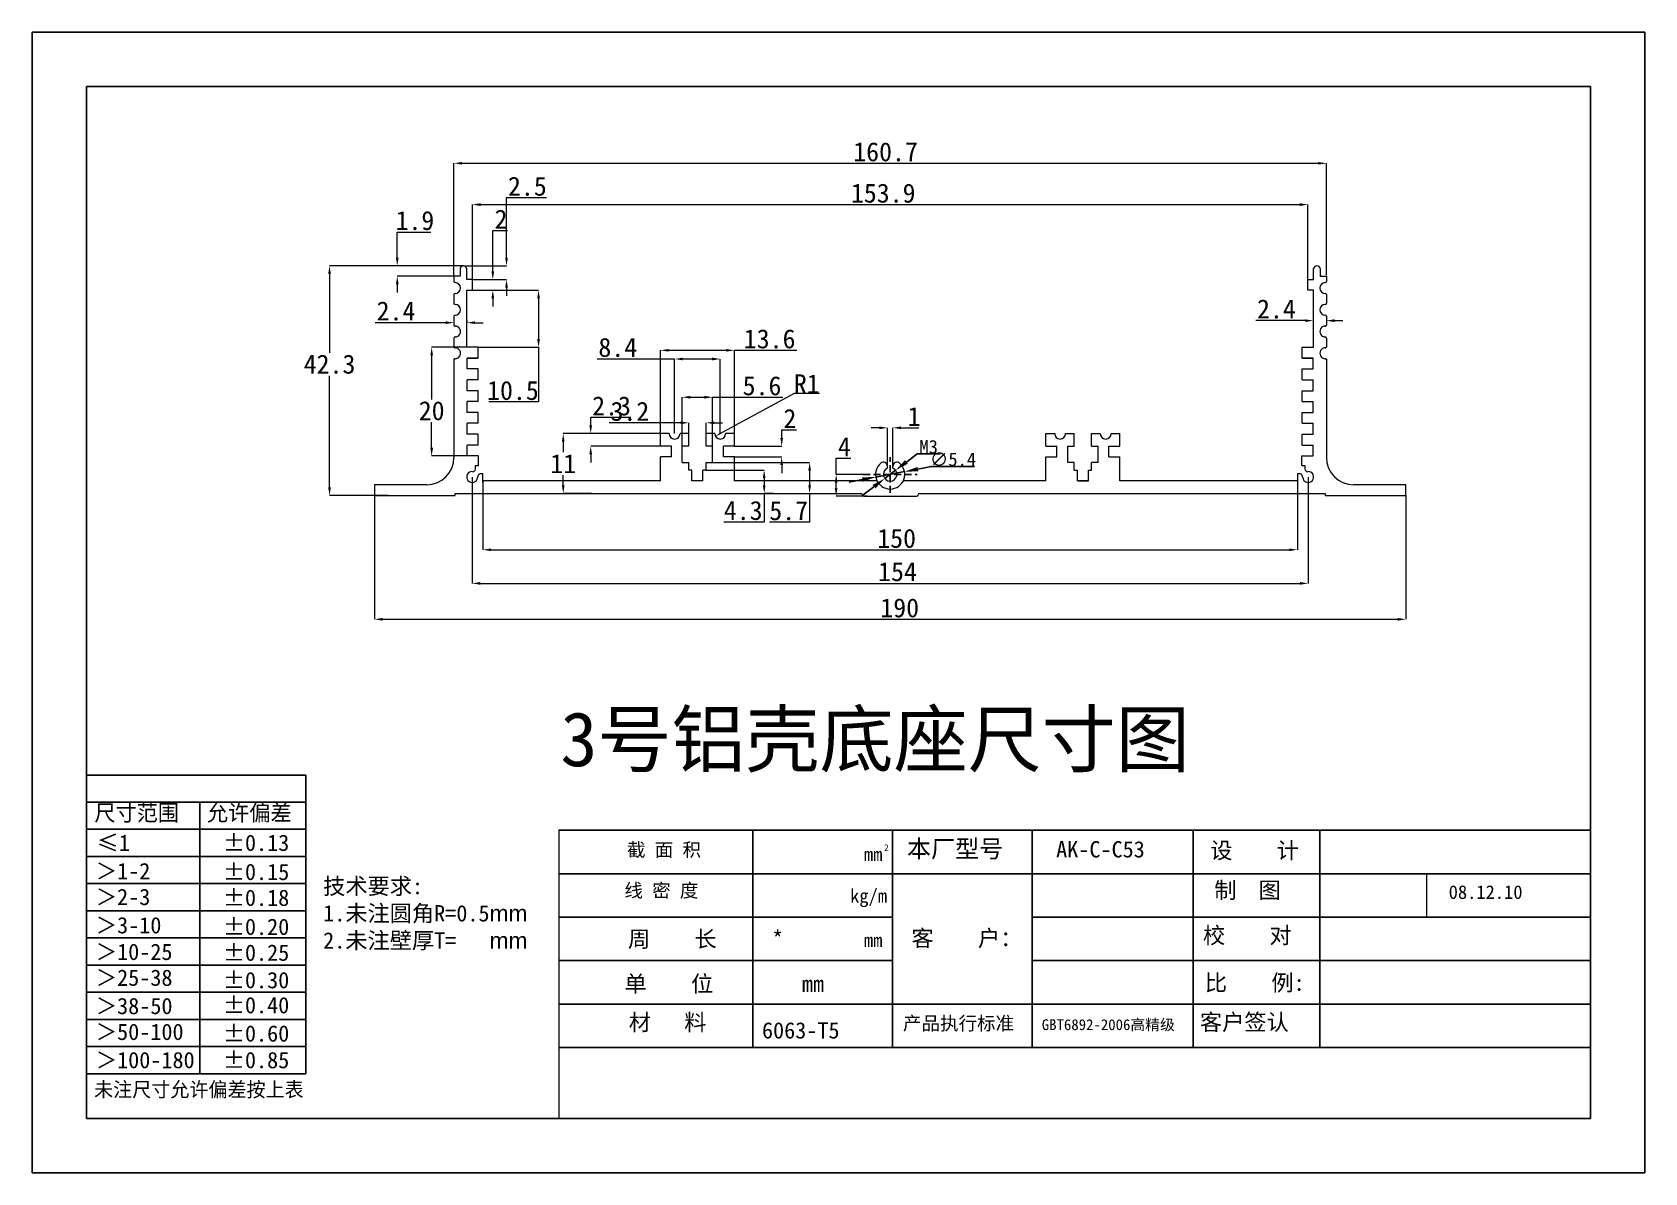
# Model space of a CAD drawing. Header units: millimetres. Extents: x 0 to 6709, y 0 to 2428.
# Drawn here: x 2611.6 to 2908.6, y 180.9 to 390.9 of the extents above; entities that cross this region are included whole.
import ezdxf

# ---------------------------------------------------------------- set-up
doc = ezdxf.new("R2010")
doc.units = ezdxf.units.MM
doc.header["$PDMODE"] = 2
doc.header["$PDSIZE"] = 3
doc.linetypes.add('HIDDEN', pattern=[1.905, 1.27, -0.635])
doc.layers.add('PROPRO', color=1, linetype='Continuous')
doc.dimstyles.new('ISO-25', dxfattribs={"dimtxt": 2.5, "dimasz": 2.5, "dimexe": 0, "dimexo": 0, "dimgap": 0, "dimtad": 1, "dimtih": 1, "dimtoh": 1, "dimdec": 1, "dimdsep": 46, "dimtxsty": 'Standard', "dimcen": 2.5, "dimadec": 0, "dimazin": 0, "dimtfac": 1, "dimtdec": 1, "dimtmove": 0, "dimatfit": 3, "dimfxl": 1, "dimarcsym": 0})
doc.dimstyles.new('ISO-25$0', dxfattribs={"dimtxt": 3.5, "dimasz": 1.5, "dimexe": 0, "dimexo": 0, "dimgap": 0.3, "dimtad": 1, "dimtih": 1, "dimtoh": 1, "dimdec": 1, "dimdsep": 46, "dimtxsty": 'Standard', "dimcen": 0, "dimaunit": 1, "dimadec": 0, "dimazin": 3, "dimtfac": 1, "dimtdec": 1, "dimtofl": 0, "dimtmove": 0, "dimatfit": 3, "dimfxl": 1, "dimlwd": 9, "dimlwe": 9, "dimarcsym": 0})
doc.dimstyles.new('ISO-25$4', dxfattribs={"dimtxt": 3.5, "dimasz": 0.8, "dimexe": 1, "dimexo": 1, "dimgap": 0, "dimtad": 1, "dimtih": 1, "dimtoh": 1, "dimdec": 1, "dimdsep": 46, "dimtxsty": 'Standard', "dimcen": 0, "dimaunit": 1, "dimadec": 0, "dimazin": 3, "dimtfac": 1, "dimtdec": 1, "dimtofl": 0, "dimtmove": 0, "dimatfit": 3, "dimfxl": 1, "dimlwd": 9, "dimlwe": 9, "dimarcsym": 0})

# ---------------------------------------------------------------- blocks, each defined once
blk = doc.blocks.new('*D13')
at = {"color": 0, "lineweight": 9, "transparency": 16777216}
for p, q in [((2674.61, 306.58), (2674.61, 282.79)), ((2864.61, 305.58), (2864.61, 282.79)), ((2676.11, 282.79), (2863.11, 282.79))]:
    blk.add_line(p, q, dxfattribs=at)
at = {"color": 0, "transparency": 16777216}
for points in [[(2676.11, 283.04), (2676.11, 282.54), (2674.61, 282.79)], [(2863.11, 283.04), (2863.11, 282.54), (2864.61, 282.79)]]:
    blk.add_solid(points, dxfattribs=at)
at = {"layer": 'Defpoints', "color": 0, "transparency": 16777216}
for p in [(2674.61, 306.58), (2864.61, 305.58), (2864.61, 282.79)]:
    blk.add_point(p, dxfattribs=at)
at = {"color": 0, "transparency": 16777216, "insert": (2771.37, 284.88), "char_height": 3.5, "attachment_point": 5}
blk.add_mtext('190', dxfattribs=at)
blk = doc.blocks.new('*D14')
at = {"color": 0, "lineweight": 9, "transparency": 16777216}
for p, q in [((2692.61, 308.98), (2692.61, 289.41)), ((2846.61, 308.98), (2846.61, 289.41)), ((2694.11, 289.41), (2845.11, 289.41))]:
    blk.add_line(p, q, dxfattribs=at)
at = {"color": 0, "transparency": 16777216}
for points in [[(2694.11, 289.66), (2694.11, 289.16), (2692.61, 289.41)], [(2845.11, 289.66), (2845.11, 289.16), (2846.61, 289.41)]]:
    blk.add_solid(points, dxfattribs=at)
at = {"layer": 'Defpoints', "color": 0, "transparency": 16777216}
for p in [(2692.61, 308.98), (2846.61, 308.98), (2846.61, 289.41)]:
    blk.add_point(p, dxfattribs=at)
at = {"color": 0, "transparency": 16777216, "insert": (2770.96, 291.54), "char_height": 3.5, "attachment_point": 5}
blk.add_mtext('154', dxfattribs=at)
blk = doc.blocks.new('*D15')
at = {"color": 0, "lineweight": 9, "transparency": 16777216}
for p, q in [((2694.61, 308.28), (2694.61, 295.59)), ((2844.61, 308.28), (2844.61, 295.59)), ((2696.11, 295.59), (2843.11, 295.59))]:
    blk.add_line(p, q, dxfattribs=at)
at = {"color": 0, "transparency": 16777216}
for points in [[(2696.11, 295.84), (2696.11, 295.34), (2694.61, 295.59)], [(2843.11, 295.84), (2843.11, 295.34), (2844.61, 295.59)]]:
    blk.add_solid(points, dxfattribs=at)
at = {"layer": 'Defpoints', "color": 0, "transparency": 16777216}
for p in [(2694.61, 308.28), (2844.61, 308.28), (2844.61, 295.59)]:
    blk.add_point(p, dxfattribs=at)
at = {"color": 0, "transparency": 16777216, "insert": (2770.8, 297.67), "char_height": 3.5, "attachment_point": 5}
blk.add_mtext('150', dxfattribs=at)
blk = doc.blocks.new('*D16')
at = {"color": 0, "lineweight": 9, "transparency": 16777216}
for p, q in [((2691.01, 347.88), (2666.35, 347.88)), ((2666.35, 346.38), (2666.35, 331.87)), ((2666.35, 307.08), (2666.35, 327.62)), ((2677.22, 305.58), (2666.35, 305.58))]:
    blk.add_line(p, q, dxfattribs=at)
at = {"color": 0, "transparency": 16777216}
for points in [[(2666.1, 346.38), (2666.6, 346.38), (2666.35, 347.88)], [(2666.1, 307.08), (2666.6, 307.08), (2666.35, 305.58)]]:
    blk.add_solid(points, dxfattribs=at)
at = {"layer": 'Defpoints', "color": 0, "transparency": 16777216}
for p in [(2666.35, 347.88), (2691.01, 347.88), (2677.22, 305.58)]:
    blk.add_point(p, dxfattribs=at)
at = {"color": 0, "transparency": 16777216, "insert": (2666.35, 329.75), "char_height": 3.5, "attachment_point": 5}
blk.add_mtext('42.3', dxfattribs=at)
blk = doc.blocks.new('*D10')
at = {"color": 0, "lineweight": 9, "transparency": 16777216}
for p, q in [((2692.66, 344.38), (2692.66, 359.15)), ((2694.16, 359.15), (2845.06, 359.15)), ((2846.56, 345.23), (2846.56, 359.15))]:
    blk.add_line(p, q, dxfattribs=at)
at = {"color": 0, "transparency": 16777216}
for points in [[(2694.16, 359.4), (2694.16, 358.9), (2692.66, 359.15)], [(2845.06, 359.4), (2845.06, 358.9), (2846.56, 359.15)]]:
    blk.add_solid(points, dxfattribs=at)
at = {"layer": 'Defpoints', "color": 0, "transparency": 16777216}
for p in [(2846.56, 359.15), (2846.56, 345.23), (2692.66, 344.38)]:
    blk.add_point(p, dxfattribs=at)
at = {"color": 0, "transparency": 16777216, "insert": (2768.33, 361.24), "char_height": 3.5, "attachment_point": 5}
blk.add_mtext('153.9', dxfattribs=at)
blk = doc.blocks.new('*D17')
at = {"color": 0, "lineweight": 9, "transparency": 16777216}
for p, q in [((2689.26, 345.98), (2689.26, 366.76)), ((2690.76, 366.76), (2848.46, 366.76)), ((2849.96, 346.18), (2849.96, 366.76))]:
    blk.add_line(p, q, dxfattribs=at)
at = {"color": 0, "transparency": 16777216}
for points in [[(2690.76, 367.01), (2690.76, 366.51), (2689.26, 366.76)], [(2848.46, 367.01), (2848.46, 366.51), (2849.96, 366.76)]]:
    blk.add_solid(points, dxfattribs=at)
at = {"layer": 'Defpoints', "color": 0, "transparency": 16777216}
for p in [(2849.96, 366.76), (2689.26, 345.98), (2849.96, 346.18)]:
    blk.add_point(p, dxfattribs=at)
at = {"color": 0, "transparency": 16777216, "insert": (2768.76, 368.85), "char_height": 3.5, "attachment_point": 5}
blk.add_mtext('160.7', dxfattribs=at)
blk = doc.blocks.new('*D18')
at = {"color": 0, "lineweight": 9, "transparency": 16777216}
for p, q in [((2678.82, 349.38), (2678.82, 354.1)), ((2678.82, 354.1), (2685.03, 354.1)), ((2690.25, 347.88), (2678.82, 347.88)), ((2689.61, 345.98), (2678.82, 345.98)), ((2678.82, 344.48), (2678.82, 342.98))]:
    blk.add_line(p, q, dxfattribs=at)
at = {"color": 0, "transparency": 16777216}
for points in [[(2678.57, 349.38), (2679.07, 349.38), (2678.82, 347.88)], [(2678.57, 344.48), (2679.07, 344.48), (2678.82, 345.98)]]:
    blk.add_solid(points, dxfattribs=at)
at = {"layer": 'Defpoints', "color": 0, "transparency": 16777216}
for p in [(2690.25, 347.88), (2678.82, 345.98), (2689.61, 345.98)]:
    blk.add_point(p, dxfattribs=at)
at = {"color": 0, "transparency": 16777216, "insert": (2682.07, 356.19), "char_height": 3.5, "attachment_point": 5}
blk.add_mtext('1.9', dxfattribs=at)
blk = doc.blocks.new('*D19')
at = {"color": 0, "lineweight": 9, "transparency": 16777216}
for p, q in [((2698.95, 349.38), (2698.95, 360.43)), ((2698.95, 360.43), (2706.33, 360.43)), ((2691.01, 347.88), (2698.95, 347.88)), ((2692.66, 345.38), (2698.95, 345.38)), ((2698.95, 343.88), (2698.95, 342.38))]:
    blk.add_line(p, q, dxfattribs=at)
at = {"color": 0, "transparency": 16777216}
for points in [[(2698.7, 349.38), (2699.2, 349.38), (2698.95, 347.88)], [(2698.7, 343.88), (2699.2, 343.88), (2698.95, 345.38)]]:
    blk.add_solid(points, dxfattribs=at)
at = {"layer": 'Defpoints', "color": 0, "transparency": 16777216}
for p in [(2691.01, 347.88), (2698.95, 347.88), (2692.66, 345.38)]:
    blk.add_point(p, dxfattribs=at)
at = {"color": 0, "transparency": 16777216, "insert": (2702.79, 362.51), "char_height": 3.5, "attachment_point": 5}
blk.add_mtext('2.5', dxfattribs=at)
blk = doc.blocks.new('*D20')
at = {"color": 0, "lineweight": 9, "transparency": 16777216}
for p, q in [((2692.66, 343.38), (2704.85, 343.38)), ((2704.85, 341.88), (2704.85, 334.38)), ((2693.72, 332.88), (2704.85, 332.88)), ((2704.85, 332.88), (2704.85, 322.81)), ((2704.85, 322.81), (2695.72, 322.81))]:
    blk.add_line(p, q, dxfattribs=at)
at = {"color": 0, "transparency": 16777216}
for points in [[(2704.6, 341.88), (2705.1, 341.88), (2704.85, 343.38)], [(2704.6, 334.38), (2705.1, 334.38), (2704.85, 332.88)]]:
    blk.add_solid(points, dxfattribs=at)
at = {"layer": 'Defpoints', "color": 0, "transparency": 16777216}
for p in [(2692.66, 343.38), (2693.72, 332.88), (2704.85, 332.88)]:
    blk.add_point(p, dxfattribs=at)
at = {"color": 0, "transparency": 16777216, "insert": (2700.13, 324.9), "char_height": 3.5, "attachment_point": 5}
blk.add_mtext('10.5', dxfattribs=at)
blk = doc.blocks.new('*D21')
at = {"color": 0, "lineweight": 9, "transparency": 16777216}
for p, q in [((2687.76, 337.41), (2674.77, 337.41)), ((2689.26, 337.78), (2689.26, 337.41)), ((2691.66, 337.78), (2691.66, 337.41)), ((2693.16, 337.41), (2694.66, 337.41))]:
    blk.add_line(p, q, dxfattribs=at)
at = {"color": 0, "transparency": 16777216}
for points in [[(2687.76, 337.66), (2687.76, 337.16), (2689.26, 337.41)], [(2693.16, 337.66), (2693.16, 337.16), (2691.66, 337.41)]]:
    blk.add_solid(points, dxfattribs=at)
at = {"layer": 'Defpoints', "color": 0, "transparency": 16777216}
for p in [(2689.26, 337.78), (2691.66, 337.78), (2691.66, 337.41)]:
    blk.add_point(p, dxfattribs=at)
at = {"color": 0, "transparency": 16777216, "insert": (2678.59, 339.54), "char_height": 3.5, "attachment_point": 5}
blk.add_mtext('2.4', dxfattribs=at)
blk = doc.blocks.new('*D11')
at = {"color": 0, "lineweight": 9, "transparency": 16777216}
for p, q in [((2693.72, 332.88), (2685.16, 332.88)), ((2685.16, 331.38), (2685.16, 323.26)), ((2685.16, 314.38), (2685.16, 319.09)), ((2693.79, 312.88), (2685.16, 312.88))]:
    blk.add_line(p, q, dxfattribs=at)
at = {"color": 0, "transparency": 16777216}
for points in [[(2684.91, 331.38), (2685.41, 331.38), (2685.16, 332.88)], [(2684.91, 314.38), (2685.41, 314.38), (2685.16, 312.88)]]:
    blk.add_solid(points, dxfattribs=at)
at = {"layer": 'Defpoints', "color": 0, "transparency": 16777216}
for p in [(2693.72, 332.88), (2685.16, 312.88), (2693.79, 312.88)]:
    blk.add_point(p, dxfattribs=at)
at = {"color": 0, "transparency": 16777216, "insert": (2685.16, 321.17), "char_height": 3.5, "attachment_point": 5}
blk.add_mtext('20', dxfattribs=at)
blk = doc.blocks.new('*D22')
at = {"color": 0, "lineweight": 9, "transparency": 16777216}
for p, q in [((2696.42, 346.88), (2696.42, 354.4)), ((2696.42, 354.4), (2699.13, 354.4)), ((2692.66, 345.38), (2696.42, 345.38)), ((2692.66, 343.38), (2696.42, 343.38)), ((2696.42, 341.88), (2696.42, 340.38))]:
    blk.add_line(p, q, dxfattribs=at)
at = {"color": 0, "transparency": 16777216}
for points in [[(2696.17, 346.88), (2696.67, 346.88), (2696.42, 345.38)], [(2696.17, 341.88), (2696.67, 341.88), (2696.42, 343.38)]]:
    blk.add_solid(points, dxfattribs=at)
at = {"layer": 'Defpoints', "color": 0, "transparency": 16777216}
for p in [(2692.66, 345.38), (2696.42, 345.38), (2692.66, 343.38)]:
    blk.add_point(p, dxfattribs=at)
at = {"color": 0, "transparency": 16777216, "insert": (2697.93, 356.48), "char_height": 3.5, "attachment_point": 5}
blk.add_mtext('2', dxfattribs=at)
blk = doc.blocks.new('*D23')
at = {"color": 0, "lineweight": 9, "transparency": 16777216}
for p, q in [((2846.06, 337.78), (2836.93, 337.78)), ((2851.46, 337.78), (2852.96, 337.78))]:
    blk.add_line(p, q, dxfattribs=at)
at = {"color": 0, "transparency": 16777216}
for points in [[(2846.06, 338.03), (2846.06, 337.53), (2847.56, 337.78)], [(2851.46, 338.03), (2851.46, 337.53), (2849.96, 337.78)]]:
    blk.add_solid(points, dxfattribs=at)
at = {"layer": 'Defpoints', "color": 0, "transparency": 16777216}
for p in [(2847.56, 337.78), (2847.56, 337.78), (2849.96, 337.78)]:
    blk.add_point(p, dxfattribs=at)
at = {"color": 0, "transparency": 16777216, "insert": (2840.75, 339.91), "char_height": 3.5, "attachment_point": 5}
blk.add_mtext('2.4', dxfattribs=at)
blk = doc.blocks.new('*D24')
at = {"color": 0, "lineweight": 9, "transparency": 16777216}
for p, q in [((2714.45, 318.48), (2714.45, 319.98)), ((2714.45, 319.98), (2721.83, 319.98)), ((2727.31, 316.98), (2714.45, 316.98)), ((2727.31, 314.68), (2714.45, 314.68)), ((2714.45, 313.18), (2714.45, 311.68))]:
    blk.add_line(p, q, dxfattribs=at)
at = {"color": 0, "transparency": 16777216}
for points in [[(2714.2, 318.48), (2714.7, 318.48), (2714.45, 316.98)], [(2714.2, 313.18), (2714.7, 313.18), (2714.45, 314.68)]]:
    blk.add_solid(points, dxfattribs=at)
at = {"layer": 'Defpoints', "color": 0, "transparency": 16777216}
for p in [(2714.45, 316.98), (2727.31, 316.98), (2727.31, 314.68)]:
    blk.add_point(p, dxfattribs=at)
at = {"color": 0, "transparency": 16777216, "insert": (2718.29, 322.06), "char_height": 3.5, "attachment_point": 5}
blk.add_mtext('2.3', dxfattribs=at)
blk = doc.blocks.new('*D25')
at = {"color": 0, "lineweight": 9, "transparency": 16777216}
for p, q in [((2749.63, 316.18), (2749.63, 317.68)), ((2749.63, 317.68), (2752.35, 317.68)), ((2740.91, 314.68), (2749.63, 314.68)), ((2740.91, 312.68), (2749.63, 312.68)), ((2749.63, 311.18), (2749.63, 309.68))]:
    blk.add_line(p, q, dxfattribs=at)
at = {"color": 0, "transparency": 16777216}
for points in [[(2749.38, 316.18), (2749.88, 316.18), (2749.63, 314.68)], [(2749.38, 311.18), (2749.88, 311.18), (2749.63, 312.68)]]:
    blk.add_solid(points, dxfattribs=at)
at = {"layer": 'Defpoints', "color": 0, "transparency": 16777216}
for p in [(2740.91, 314.68), (2740.91, 312.68), (2749.63, 314.68)]:
    blk.add_point(p, dxfattribs=at)
at = {"color": 0, "transparency": 16777216, "insert": (2751.14, 319.76), "char_height": 3.5, "attachment_point": 5}
blk.add_mtext('2', dxfattribs=at)
blk = doc.blocks.new('*D12')
at = {"color": 0, "lineweight": 9, "transparency": 16777216}
for p, q in [((2727.31, 316.98), (2709.39, 316.98)), ((2709.39, 315.48), (2709.39, 313.54)), ((2709.39, 307.48), (2709.39, 309.36)), ((2714.63, 305.98), (2709.39, 305.98))]:
    blk.add_line(p, q, dxfattribs=at)
at = {"color": 0, "transparency": 16777216}
for points in [[(2709.14, 315.48), (2709.64, 315.48), (2709.39, 316.98)], [(2709.14, 307.48), (2709.64, 307.48), (2709.39, 305.98)]]:
    blk.add_solid(points, dxfattribs=at)
at = {"layer": 'Defpoints', "color": 0, "transparency": 16777216}
for p in [(2727.31, 316.98), (2709.39, 305.98), (2714.63, 305.98)]:
    blk.add_point(p, dxfattribs=at)
at = {"color": 0, "transparency": 16777216, "insert": (2709.39, 311.45), "char_height": 3.5, "attachment_point": 5}
blk.add_mtext('11', dxfattribs=at)
blk = doc.blocks.new('*D26')
at = {"color": 0, "lineweight": 9, "transparency": 16777216}
for p, q in [((2731.01, 318.97), (2717.84, 318.97)), ((2732.51, 316.98), (2732.51, 318.97)), ((2735.71, 316.98), (2735.71, 318.97)), ((2737.21, 318.97), (2738.71, 318.97))]:
    blk.add_line(p, q, dxfattribs=at)
at = {"color": 0, "transparency": 16777216}
for points in [[(2731.01, 319.22), (2731.01, 318.72), (2732.51, 318.97)], [(2737.21, 319.22), (2737.21, 318.72), (2735.71, 318.97)]]:
    blk.add_solid(points, dxfattribs=at)
at = {"layer": 'Defpoints', "color": 0, "transparency": 16777216}
for p in [(2735.71, 318.97), (2732.51, 316.98), (2735.71, 316.98)]:
    blk.add_point(p, dxfattribs=at)
at = {"color": 0, "transparency": 16777216, "insert": (2721.67, 321.06), "char_height": 3.5, "attachment_point": 5}
blk.add_mtext('3.2', dxfattribs=at)
blk = doc.blocks.new('*D27')
at = {"color": 0, "lineweight": 9, "transparency": 16777216}
for p, q in [((2731.31, 314.68), (2731.31, 323.68)), ((2732.81, 323.68), (2735.41, 323.68)), ((2736.91, 314.68), (2736.91, 323.68)), ((2736.91, 323.68), (2749.85, 323.68))]:
    blk.add_line(p, q, dxfattribs=at)
at = {"color": 0, "transparency": 16777216}
for points in [[(2732.81, 323.93), (2732.81, 323.43), (2731.31, 323.68)], [(2735.41, 323.93), (2735.41, 323.43), (2736.91, 323.68)]]:
    blk.add_solid(points, dxfattribs=at)
at = {"layer": 'Defpoints', "color": 0, "transparency": 16777216}
for p in [(2736.91, 323.68), (2731.31, 314.68), (2736.91, 314.68)]:
    blk.add_point(p, dxfattribs=at)
at = {"color": 0, "transparency": 16777216, "insert": (2746.01, 325.77), "char_height": 3.5, "attachment_point": 5}
blk.add_mtext('5.6', dxfattribs=at)
blk = doc.blocks.new('*D28')
at = {"color": 0, "lineweight": 9, "transparency": 16777216}
for p, q in [((2727.31, 316.98), (2727.31, 332.32)), ((2728.81, 332.32), (2739.41, 332.32)), ((2740.91, 316.98), (2740.91, 332.32)), ((2740.91, 332.32), (2752.42, 332.32))]:
    blk.add_line(p, q, dxfattribs=at)
at = {"color": 0, "transparency": 16777216}
for points in [[(2728.81, 332.57), (2728.81, 332.07), (2727.31, 332.32)], [(2739.41, 332.57), (2739.41, 332.07), (2740.91, 332.32)]]:
    blk.add_solid(points, dxfattribs=at)
at = {"layer": 'Defpoints', "color": 0, "transparency": 16777216}
for p in [(2740.91, 332.32), (2727.31, 316.98), (2740.91, 316.98)]:
    blk.add_point(p, dxfattribs=at)
at = {"color": 0, "transparency": 16777216, "insert": (2747.41, 334.41), "char_height": 3.5, "attachment_point": 5}
blk.add_mtext('13.6', dxfattribs=at)
blk = doc.blocks.new('*D29')
at = {"color": 0, "lineweight": 9, "transparency": 16777216}
for p, q in [((2735.71, 310.28), (2746.4, 310.28)), ((2746.4, 308.78), (2746.4, 307.48)), ((2748.12, 305.98), (2746.4, 305.98)), ((2746.4, 305.98), (2746.4, 300.68)), ((2746.4, 300.68), (2738.98, 300.68))]:
    blk.add_line(p, q, dxfattribs=at)
at = {"color": 0, "transparency": 16777216}
for points in [[(2746.15, 308.78), (2746.65, 308.78), (2746.4, 310.28)], [(2746.15, 307.48), (2746.65, 307.48), (2746.4, 305.98)]]:
    blk.add_solid(points, dxfattribs=at)
at = {"layer": 'Defpoints', "color": 0, "transparency": 16777216}
for p in [(2735.71, 310.28), (2746.4, 305.98), (2748.12, 305.98)]:
    blk.add_point(p, dxfattribs=at)
at = {"color": 0, "transparency": 16777216, "insert": (2742.54, 302.81), "char_height": 3.5, "attachment_point": 5}
blk.add_mtext('4.3', dxfattribs=at)
blk = doc.blocks.new('*D30')
at = {"color": 0, "lineweight": 9, "transparency": 16777216}
for p, q in [((2736.91, 311.68), (2754.77, 311.68)), ((2754.77, 310.18), (2754.77, 307.48)), ((2753.35, 305.98), (2754.77, 305.98)), ((2754.77, 305.98), (2754.77, 300.68)), ((2754.77, 300.68), (2747.37, 300.68))]:
    blk.add_line(p, q, dxfattribs=at)
at = {"color": 0, "transparency": 16777216}
for points in [[(2754.52, 310.18), (2755.02, 310.18), (2754.77, 311.68)], [(2754.52, 307.48), (2755.02, 307.48), (2754.77, 305.98)]]:
    blk.add_solid(points, dxfattribs=at)
at = {"layer": 'Defpoints', "color": 0, "transparency": 16777216}
for p in [(2736.91, 311.68), (2753.35, 305.98), (2754.77, 305.98)]:
    blk.add_point(p, dxfattribs=at)
at = {"color": 0, "transparency": 16777216, "insert": (2750.92, 302.77), "char_height": 3.5, "attachment_point": 5}
blk.add_mtext('5.7', dxfattribs=at)
blk = doc.blocks.new('*D31')
at = {"color": 0, "lineweight": 9, "transparency": 16777216}
for p, q in [((2729.91, 330.72), (2715.62, 330.72)), ((2729.91, 316.98), (2729.91, 330.72)), ((2736.81, 330.72), (2731.41, 330.72)), ((2738.31, 316.98), (2738.31, 330.72))]:
    blk.add_line(p, q, dxfattribs=at)
at = {"color": 0, "transparency": 16777216}
for points in [[(2731.41, 330.97), (2731.41, 330.47), (2729.91, 330.72)], [(2736.81, 330.97), (2736.81, 330.47), (2738.31, 330.72)]]:
    blk.add_solid(points, dxfattribs=at)
at = {"layer": 'Defpoints', "color": 0, "transparency": 16777216}
for p in [(2738.31, 330.72), (2729.91, 316.98), (2738.31, 316.98)]:
    blk.add_point(p, dxfattribs=at)
at = {"color": 0, "transparency": 16777216, "insert": (2719.44, 332.84), "char_height": 3.5, "attachment_point": 5}
blk.add_mtext('8.4', dxfattribs=at)
blk = doc.blocks.new('*D32')
at = {"color": 0, "lineweight": 9, "transparency": 16777216}
for p, q in [((2751.9, 324.36), (2738.14, 316.88)), ((2756.6, 324.36), (2751.9, 324.36))]:
    blk.add_line(p, q, dxfattribs=at)
at = {"color": 0, "transparency": 16777216}
blk.add_solid([(2738.07, 317), (2738.2, 316.77), (2737.43, 316.5)], dxfattribs=at)
at = {"layer": 'Defpoints', "color": 0, "transparency": 16777216}
for p in [(2737.43, 316.5), (2738.31, 316.98)]:
    blk.add_point(p, dxfattribs=at)
at = {"color": 0, "transparency": 16777216, "insert": (2754.25, 326.15), "char_height": 3.5, "attachment_point": 5}
blk.add_mtext('R1', dxfattribs=at)
blk = doc.blocks.new('*D33')
at = {"color": 0, "lineweight": -2, "transparency": 16777216}
for p, q in [((2774.58, 313.27), (2772.6, 311.75)), ((2778.81, 313.27), (2774.58, 313.27)), ((2768.62, 308.73), (2770.61, 310.24)), ((2766.63, 307.21), (2764.64, 305.7))]:
    blk.add_line(p, q, dxfattribs=at)
at = {"color": 0, "transparency": 16777216}
for points in [[(2772.34, 312.08), (2772.85, 311.42), (2770.61, 310.24)], [(2766.37, 307.54), (2766.88, 306.88), (2768.62, 308.73)]]:
    blk.add_solid(points, dxfattribs=at)
at = {"layer": 'Defpoints', "color": 0, "transparency": 16777216}
for p in [(2770.61, 310.24), (2768.62, 308.73)]:
    blk.add_point(p, dxfattribs=at)
at = {"color": 0, "transparency": 16777216, "insert": (2776.7, 314.54), "char_height": 2.5, "attachment_point": 5}
blk.add_mtext('M3', dxfattribs=at)
blk = doc.blocks.new('*D34')
at = {"color": 0, "lineweight": -2, "transparency": 16777216}
for p, q in [((2766.96, 308.99), (2772.27, 309.98)), ((2777.18, 310.9), (2774.72, 310.44)), ((2785.17, 310.9), (2777.18, 310.9)), ((2764.5, 308.53), (2762.04, 308.07))]:
    blk.add_line(p, q, dxfattribs=at)
at = {"color": 0, "transparency": 16777216}
for points in [[(2764.42, 308.94), (2764.58, 308.12), (2766.96, 308.99)], [(2774.65, 310.85), (2774.8, 310.03), (2772.27, 309.98)]]:
    blk.add_solid(points, dxfattribs=at)
at = {"layer": 'Defpoints', "color": 0, "transparency": 16777216}
for p in [(2766.96, 308.99), (2772.27, 309.98)]:
    blk.add_point(p, dxfattribs=at)
at = {"color": 0, "transparency": 16777216, "insert": (2781.18, 312.24), "char_height": 2.5, "attachment_point": 5}
blk.add_mtext('∅5.4', dxfattribs=at)
blk = doc.blocks.new('*D35')
at = {"color": 0, "lineweight": 9, "transparency": 16777216}
for p, q in [((2759.66, 309.48), (2759.66, 312.45)), ((2759.66, 312.45), (2762.37, 312.45)), ((2764.66, 309.48), (2759.66, 309.48)), ((2759.66, 306.98), (2759.66, 307.98)), ((2765.38, 305.48), (2759.66, 305.48))]:
    blk.add_line(p, q, dxfattribs=at)
at = {"color": 0, "transparency": 16777216}
for points in [[(2759.41, 307.98), (2759.91, 307.98), (2759.66, 309.48)], [(2759.41, 306.98), (2759.91, 306.98), (2759.66, 305.48)]]:
    blk.add_solid(points, dxfattribs=at)
at = {"layer": 'Defpoints', "color": 0, "transparency": 16777216}
for p in [(2764.66, 309.48), (2759.66, 305.48), (2765.38, 305.48)]:
    blk.add_point(p, dxfattribs=at)
at = {"color": 0, "transparency": 16777216, "insert": (2761.17, 314.56), "char_height": 3.5, "attachment_point": 5}
blk.add_mtext('4', dxfattribs=at)
blk = doc.blocks.new('*D36')
at = {"color": 0, "lineweight": 9, "transparency": 16777216}
for p, q in [((2767.61, 318.05), (2766.11, 318.05)), ((2769.11, 310.63), (2769.11, 318.05)), ((2770.11, 310.8), (2770.11, 318.05)), ((2771.61, 318.05), (2774.91, 318.05))]:
    blk.add_line(p, q, dxfattribs=at)
at = {"color": 0, "transparency": 16777216}
for points in [[(2767.61, 318.3), (2767.61, 317.8), (2769.11, 318.05)], [(2771.61, 318.3), (2771.61, 317.8), (2770.11, 318.05)]]:
    blk.add_solid(points, dxfattribs=at)
at = {"layer": 'Defpoints', "color": 0, "transparency": 16777216}
for p in [(2770.11, 318.05), (2769.11, 310.63), (2770.11, 310.8)]:
    blk.add_point(p, dxfattribs=at)
at = {"color": 0, "transparency": 16777216, "insert": (2774.01, 320.14), "char_height": 3.5, "attachment_point": 5}
blk.add_mtext('1', dxfattribs=at)

msp = doc.modelspace()

# ---------------------------------------------------------------- linework, layer by layer
at = {"color": 7, "linetype": 'Continuous', "lineweight": 15}
for p, q in [((2689.26, 345.98), (2689.26, 344.98)), ((2690.41, 345.98), (2689.26, 345.98)), ((2690.41, 347.38), (2690.41, 345.98)), ((2691.61, 345.38), (2691.61, 347.38)), ((2692.66, 345.38), (2691.61, 345.38)), ((2692.66, 343.38), (2692.66, 345.38)), ((2846.56, 345.38), (2847.61, 345.38)), ((2846.56, 343.38), (2846.56, 345.38)), ((2847.61, 345.38), (2847.61, 347.38)), ((2848.81, 347.38), (2848.81, 345.98)), ((2848.81, 345.98), (2849.96, 345.98)), ((2849.96, 345.98), (2849.96, 344.98)), ((2689.26, 342.58), (2689.26, 340.98)), ((2691.66, 343.38), (2692.66, 343.38)), ((2691.66, 332.88), (2691.66, 343.38)), ((2847.56, 343.38), (2846.56, 343.38)), ((2847.56, 332.88), (2847.56, 343.38)), ((2849.96, 342.58), (2849.96, 340.98)), ((2689.26, 338.58), (2689.26, 336.98)), ((2849.96, 338.58), (2849.96, 336.98)), ((2689.26, 334.58), (2689.26, 332.98)), ((2693.72, 332.88), (2691.66, 332.88)), ((2693.72, 330.88), (2693.72, 332.88)), ((2845.5, 332.88), (2847.56, 332.88)), ((2845.5, 330.88), (2845.5, 332.88)), ((2849.96, 334.58), (2849.96, 332.98)), ((2689.26, 330.78), (2689.26, 312.58)), ((2691.72, 328.88), (2691.72, 330.88)), ((2847.5, 328.88), (2847.5, 330.88)), ((2849.96, 330.78), (2849.96, 312.58)), ((2693.72, 328.88), (2691.72, 328.88)), ((2693.72, 326.88), (2691.72, 326.88)), ((2691.72, 324.88), (2691.72, 326.88)), ((2693.72, 326.88), (2693.72, 328.88)), ((2845.5, 328.88), (2847.5, 328.88)), ((2845.5, 326.88), (2845.5, 328.88)), ((2845.5, 326.88), (2847.5, 326.88)), ((2847.5, 324.88), (2847.5, 326.88)), ((2693.72, 324.88), (2691.72, 324.88)), ((2693.72, 322.88), (2693.72, 324.88)), ((2845.5, 324.88), (2847.5, 324.88)), ((2845.5, 322.88), (2845.5, 324.88)), ((2693.72, 322.88), (2691.72, 322.88)), ((2691.72, 320.88), (2691.72, 322.88)), ((2693.72, 320.88), (2691.72, 320.88)), ((2693.72, 318.88), (2693.72, 320.88)), ((2845.5, 322.88), (2847.5, 322.88)), ((2845.5, 320.88), (2847.5, 320.88)), ((2845.5, 318.88), (2845.5, 320.88)), ((2847.5, 320.88), (2847.5, 322.88)), ((2693.72, 318.88), (2691.72, 318.88)), ((2691.72, 316.88), (2691.72, 318.88)), ((2845.5, 318.88), (2847.5, 318.88)), ((2847.5, 316.88), (2847.5, 318.88)), ((2693.72, 316.88), (2691.72, 316.88)), ((2693.72, 314.88), (2691.72, 314.88)), ((2691.72, 312.88), (2691.72, 314.88)), ((2693.72, 314.88), (2693.72, 316.88)), ((2728.91, 316.98), (2727.31, 316.98)), ((2727.31, 314.68), (2727.31, 316.98)), ((2732.51, 316.98), (2730.91, 316.98)), ((2732.51, 314.68), (2732.51, 316.98)), ((2737.31, 316.98), (2735.71, 316.98)), ((2735.71, 314.68), (2735.71, 316.98)), ((2740.91, 316.98), (2739.31, 316.98)), ((2740.91, 314.68), (2740.91, 316.98)), ((2798.31, 316.98), (2799.91, 316.98)), ((2798.31, 314.68), (2798.31, 316.98)), ((2801.91, 316.98), (2803.51, 316.98)), ((2803.51, 314.68), (2803.51, 316.98)), ((2806.71, 316.98), (2808.31, 316.98)), ((2806.71, 314.68), (2806.71, 316.98)), ((2810.31, 316.98), (2811.91, 316.98)), ((2811.91, 314.68), (2811.91, 316.98)), ((2845.5, 316.88), (2847.5, 316.88)), ((2845.5, 314.88), (2845.5, 316.88)), ((2845.5, 314.88), (2847.5, 314.88)), ((2847.5, 312.88), (2847.5, 314.88)), ((2693.79, 312.88), (2691.72, 312.88)), ((2693.79, 311.08), (2693.79, 312.88)), ((2729.31, 314.68), (2727.31, 314.68)), ((2729.31, 312.68), (2727.31, 312.68)), ((2727.31, 308.28), (2727.31, 312.68)), ((2729.31, 312.68), (2729.31, 314.68)), ((2732.51, 314.68), (2731.31, 314.68)), ((2731.31, 311.68), (2731.31, 314.68)), ((2736.91, 314.68), (2735.71, 314.68)), ((2736.91, 311.68), (2736.91, 314.68)), ((2740.91, 314.68), (2738.91, 314.68)), ((2738.91, 312.68), (2738.91, 314.68)), ((2740.91, 312.68), (2738.91, 312.68)), ((2740.91, 308.28), (2740.91, 312.68)), ((2798.31, 314.68), (2800.31, 314.68)), ((2798.31, 312.68), (2800.31, 312.68)), ((2798.31, 308.28), (2798.31, 312.68)), ((2800.31, 312.68), (2800.31, 314.68)), ((2802.31, 314.68), (2803.51, 314.68)), ((2802.31, 311.68), (2802.31, 314.68)), ((2806.71, 314.68), (2807.91, 314.68)), ((2807.91, 311.68), (2807.91, 314.68)), ((2809.91, 314.68), (2811.91, 314.68)), ((2809.91, 312.68), (2809.91, 314.68)), ((2809.91, 312.68), (2811.91, 312.68)), ((2811.91, 308.28), (2811.91, 312.68)), ((2845.43, 312.88), (2847.5, 312.88)), ((2845.43, 311.08), (2845.43, 312.88)), ((2693.24, 311.08), (2693.79, 311.08)), ((2693.24, 310.47), (2693.24, 311.08)), ((2694.61, 307.98), (2694.61, 309.56)), ((2731.31, 311.68), (2732.51, 311.68)), ((2732.51, 310.28), (2732.51, 311.68)), ((2733.11, 310.28), (2732.51, 310.28)), ((2733.11, 308.28), (2733.11, 310.28)), ((2735.71, 310.28), (2735.11, 310.28)), ((2735.11, 308.28), (2735.11, 310.28)), ((2735.71, 311.68), (2736.91, 311.68)), ((2735.71, 310.28), (2735.71, 311.68)), ((2769.11, 310.63), (2769.11, 310.98)), ((2770.11, 310.63), (2770.11, 310.98)), ((2803.51, 311.68), (2802.31, 311.68)), ((2803.51, 310.28), (2803.51, 311.68)), ((2803.51, 310.28), (2804.11, 310.28)), ((2804.11, 308.28), (2804.11, 310.28)), ((2806.11, 310.28), (2806.71, 310.28)), ((2806.11, 308.28), (2806.11, 310.28)), ((2807.91, 311.68), (2806.71, 311.68)), ((2806.71, 310.28), (2806.71, 311.68)), ((2844.61, 309.56), (2844.61, 307.98)), ((2845.43, 311.08), (2845.98, 311.08)), ((2845.98, 311.08), (2845.98, 310.47)), ((2674.61, 307.58), (2674.61, 305.58)), ((2684.26, 307.58), (2674.61, 307.58)), ((2689.48, 305.98), (2764.23, 305.98)), ((2689.48, 305.58), (2689.48, 305.98)), ((2727.31, 308.28), (2694.61, 308.28)), ((2735.11, 308.28), (2733.11, 308.28)), ((2767.19, 308.28), (2740.91, 308.28)), ((2798.31, 308.28), (2772.03, 308.28)), ((2775, 305.98), (2849.75, 305.98)), ((2806.11, 308.28), (2804.11, 308.28)), ((2804.11, 308.28), (2806.11, 308.28)), ((2844.61, 308.28), (2811.91, 308.28)), ((2849.75, 305.98), (2849.75, 305.58)), ((2864.61, 307.58), (2854.96, 307.58)), ((2864.61, 305.58), (2864.61, 307.58)), ((2674.61, 305.58), (2689.48, 305.58)), ((2764.73, 305.48), (2774.5, 305.48)), ((2771.75, 305.48), (2774.5, 305.48)), ((2849.75, 305.58), (2864.61, 305.58))]:
    msp.add_line(p, q, dxfattribs=at)
for p, q in [((2693.72, 330.88), (2691.72, 330.88)), ((2845.5, 330.88), (2847.5, 330.88)), ((2621.59, 199.12), (2621.59, 254.12)), ((2621.59, 254.12), (2662, 254.12)), ((2662, 254.12), (2662, 199.12)), ((2621.59, 249.12), (2662, 249.12)), ((2642.46, 199.12), (2642.46, 249.12)), ((2621.59, 244.12), (2662, 244.12)), ((2621.59, 239.12), (2662, 239.12)), ((2621.59, 234.12), (2662, 234.12)), ((2621.59, 229.12), (2662, 229.12)), ((2621.59, 224.12), (2662, 224.12)), ((2621.59, 219.12), (2662, 219.12)), ((2621.59, 214.12), (2662, 214.12)), ((2621.59, 209.12), (2662, 209.12)), ((2621.59, 204.12), (2662, 204.12)), ((2621.59, 199.12), (2662, 199.12))]:
    msp.add_line(p, q)
at = {"lineweight": -3}
for p, q in [((2898.59, 243.94), (2708.59, 243.94)), ((2744.31, 243.94), (2744.31, 203.94)), ((2770.02, 243.94), (2770.02, 203.94)), ((2795.74, 243.94), (2795.74, 203.94)), ((2825.39, 243.94), (2825.39, 203.94)), ((2848.73, 243.94), (2848.73, 203.94)), ((2708.59, 235.94), (2898.59, 235.94)), ((2708.59, 227.94), (2770.02, 227.94)), ((2795.74, 227.94), (2898.59, 227.94)), ((2708.59, 219.94), (2770.02, 219.94)), ((2795.74, 219.94), (2898.59, 219.94)), ((2708.59, 211.94), (2898.59, 211.94)), ((2898.59, 203.94), (2708.59, 203.94))]:
    msp.add_line(p, q, dxfattribs=at)
at = {"lineweight": 9, "ltscale": 0.25}
for p, q in [((2708.59, 243.94), (2708.59, 190.88)), ((2868.37, 235.94), (2868.37, 227.94))]:
    msp.add_line(p, q, dxfattribs=at)
for points in [[(2908.59, 180.88), (2908.59, 390.88), (2611.59, 390.88), (2611.59, 180.88)], [(2621.59, 190.88), (2898.59, 190.88), (2898.59, 380.88), (2621.59, 380.88)]]:
    msp.add_lwpolyline(points, close=True)
at = {"color": 7, "linetype": 'Continuous', "lineweight": 15}
for centre, radius, start, end in [((2691.01, 347.27), 0.61, 10.3889, 169.6111), ((2848.21, 347.27), 0.61, 10.3889, 169.6111), ((2689.46, 344.98), 0.2, 180, 269.7613), ((2689.46, 343.78), 1, 270.2387, 89.7613), ((2849.76, 343.78), 1, 90.2387, 269.7613), ((2849.76, 344.98), 0.2, 270.2387, 0), ((2689.46, 342.58), 0.2, 90.2387, 180), ((2849.76, 342.58), 0.2, 0, 89.7613), ((2689.46, 340.98), 0.2, 180, 269.7613), ((2689.46, 338.58), 0.2, 90.2387, 180), ((2689.46, 339.78), 1, 270.2387, 89.7613), ((2849.76, 339.78), 1, 90.2387, 269.7613), ((2849.76, 340.98), 0.2, 270.2387, 0), ((2849.76, 338.58), 0.2, 0, 89.7613), ((2689.46, 336.98), 0.2, 180, 270.6415), ((2689.48, 335.78), 1, 269.3585, 90.6415), ((2849.75, 335.78), 1, 89.3585, 270.6415), ((2849.76, 336.98), 0.2, 269.3585, 0), ((2689.46, 334.58), 0.2, 89.3585, 180), ((2689.46, 332.98), 0.2, 180, 270.6415), ((2689.48, 331.78), 1, 269.3585, 90.6415), ((2849.75, 331.78), 1, 89.3585, 270.6415), ((2849.76, 334.58), 0.2, 0, 90.6415), ((2849.76, 332.98), 0.2, 269.3585, 0), ((2689.46, 330.58), 0.2, 89.3585, 180), ((2849.76, 330.58), 0.2, 0, 90.6415), ((2729.91, 316.98), 1, 180, 0), ((2738.31, 316.98), 1, 180, 360), ((2800.91, 316.98), 1, 180, 0), ((2809.31, 316.98), 1, 180, 0), ((2684.26, 312.58), 5, 270, 0), ((2854.96, 312.58), 5, 180, 270), ((2692.61, 308.98), 1, 84.8743, 356.0781), ((2692.74, 310.47), 0.5, 264.8743, 0), ((2694.36, 308.86), 0.75, 70.2658, 176.0781), ((2769.61, 309.48), 2.7, 129.8683, 50.1317), ((2768.36, 310.98), 0.75, 0, 129.8683), ((2769.61, 309.48), 1.25, 113.5782, 66.4218), ((2770.86, 310.98), 0.75, 50.1317, 180), ((2844.87, 308.86), 0.75, 3.9219, 109.7344), ((2846.61, 308.98), 1, 183.9219, 95.1257), ((2846.48, 310.47), 0.5, 180, 275.1257), ((2764.23, 305.73), 0.25, 360, 90), ((2775, 305.73), 0.25, 90, 180), ((2764.73, 305.73), 0.25, 180, 270), ((2774.5, 305.73), 0.25, 270, 0)]:
    msp.add_arc(centre, radius, start, end, dxfattribs=at)
at = {"layer": 'PROPRO', "linetype": 'HIDDEN'}
for p, q in [((2769.61, 306.08), (2769.61, 312.64)), ((2764.66, 309.48), (2774.56, 309.48))]:
    msp.add_line(p, q, dxfattribs=at)

# ---------------------------------------------------------------- texts
at = {"color": 4, "insert": (2708.89, 265.73), "char_height": 10, "width": 140.928, "attachment_point": 1}
msp.add_mtext('3{\\fSimSun|b0|i0|c134|p2;号铝壳底座尺寸图}', dxfattribs=at)
at = {"attachment_point": 1}
for s, insert, char_height, width in [('\\fTxt|b0|i0|c134|p2;尺寸范围', (2623.03, 248.68), 3, 24.7434), ('\\fTxt|b0|i0|c134|p2;允许偏差', (2643.76, 248.68), 3, 24.7434), ('\\fTxt|b0|i0|c134|p2;≤1', (2623.47, 243.14), 3, 23.2304), ('%%p0.13', (2646.69, 243.14), 3, 20.9967), ('{\\fSimSun|b0|i0|c134|p2;设    计}', (2828.56, 241.73), 3, 17.2095), ('\\fTxt|b0|i0|c134|p2;＞1-2', (2623.32, 237.93), 3, 25.1663), ('%%p0.15', (2646.69, 237.78), 3, 20.9967), ('{\\fSimSun|b0|i0|c134|p2;技术要求:\\P1.未注圆角R=0.5\\fArial|b0|i0|c0|p32;mm\\fSimSun|b0|i0|c134|p2;\\P2.未注壁厚T=   \\fArial|b0|i0|c0|p32;mm}', (2665.17, 235.16), 3, 57.9996), ('{\\fSimSun|b0|i0|c134|p2;制  图}', (2829.3, 234.41), 3, 17.2095), ('\\fTxt|b0|i0|c134|p2;＞2-3', (2623.32, 233.17), 3, 25.1663), ('%%p0.18', (2646.69, 233.02), 3, 20.9967), ('\\fTxt|b0|i0|c134|p2;＞3-10', (2623.32, 227.96), 3, 25.1663), ('%%p0.20', (2646.69, 227.67), 3, 20.9967), ('{\\fSimSun|b0|i0|c134|p2;校    对}', (2827.22, 226.1), 3, 17.2095), ('\\fTxt|b0|i0|c134|p2;＞10-25', (2623.32, 223.06), 3, 25.1663), ('%%p0.25', (2646.69, 222.91), 3, 20.9967), ('\\fTxt|b0|i0|c134|p2;＞25-38', (2623.32, 218.3), 3, 25.1663), ('%%p0.30', (2646.69, 217.85), 3, 20.9967), ('\\fTxt|b0|i0|c134|p2;＞38-50', (2623.32, 213.09), 3, 25.1663), ('%%p0.40', (2646.69, 213.24), 3, 20.9967), ('\\fTxt|b0|i0|c134|p2;＞50-100', (2623.32, 208.33), 3, 25.1663), ('%%p0.60', (2646.69, 208.03), 3, 20.9967), ('\\fISOCP|b0|i0|c134|p2;客户签认', (2826.66, 210.12), 3, 17.2095), ('\\fTxt|b0|i0|c134|p2;＞100-180', (2623.32, 203.13), 3, 25.1663), ('%%p0.85', (2646.69, 203.13), 3, 20.9967), ('\\fTxt|b0|i0|c134|p2;未注尺寸允许偏差按上表', (2622.98, 197.56), 2.7, 63.428)]:
    msp.add_mtext(s, dxfattribs=dict(at, insert=insert, char_height=char_height, width=width))
at = {"color": 3, "attachment_point": 1}
for s, insert, char_height, width in [('{\\fSimHei|b0|i0|c134|p2;\\C256;截 面 积}', (2721.14, 241.6), 2.5, 23.9841), ('{\\fSimSun|b0|i0|c134|p54;\\C256;本厂型号}', (2772.7, 242.17), 3.25, 22.2026), ('AK-C-C53', (2800.18, 241.94), 3, 19.6733), ('{\\fSimHei|b0|i0|c134|p2;\\C256;线 密 度}', (2720.66, 234.11), 2.5, 17.5805), ('08.12.10', (2872.48, 233.81), 2.5, 20.842), ('{\\fSimSun|b0|i0|c134|p2;\\C0;材   料}', (2721.46, 210.09), 3, 19.429)]:
    msp.add_mtext(s, dxfattribs=dict(at, insert=insert, char_height=char_height, width=width))
at = {"lineweight": -3, "insert": (2768.48, 241.36), "char_height": 1.25, "width": 8.354, "attachment_point": 1}
msp.add_mtext('{\\fSimSun|b0|i0|c134|p2;2}', dxfattribs=at)
at = {"lineweight": 70, "char_height": 2.5, "width": 113.5994, "attachment_point": 1}
for s, insert in [('{\\fSimSun|b0|i0|c134|p2;mm}', (2764.77, 240.77)), ('{\\fSimSun|b0|i0|c134|p2;kg/m}', (2762.23, 233.12)), ('{\\fSimSun|b0|i0|c134|p2;mm}', (2764.77, 224.96)), ('{\\fSimSun|b0|i0|c134|p2;产品执行标准   \\H0.8x;GBT6892-2006高精级}', (2771.97, 209.65))]:
    msp.add_mtext(s, dxfattribs=dict(at, insert=insert))
at = {"char_height": 3, "attachment_point": 1}
for s, insert in [('{\\fSimSun|b0|i0|c134|p2;周    长     *}', (2721.32, 225.43)), ('{\\fSimSun|b0|i0|c134|p2; 客    户：     }', (2771.49, 225.57)), ('{\\fSimSun|b0|i0|c134|p2;单    位        mm}', (2720.68, 217.18)), ('{\\fSimSun|b0|i0|c134|p2;比    例:}', (2827.57, 217.38)), ('{\\fSimSun|b0|i0|c134|p2;6063-T5}', (2746, 208.6))]:
    msp.add_mtext(s, dxfattribs=dict(at, insert=insert))

# ---------------------------------------------------------------- dimensions: what is measured, and where the dimension line sits
at = {"color": 4}
for base, p1, p2, picture, middle in [((2849.96, 366.76), (2689.26, 345.98), (2849.96, 346.18), '*D17', (2768.76, 366.76)), ((2846.56, 359.15), (2692.66, 344.38), (2846.56, 345.23), '*D10', (2768.33, 359.15)), ((2691.66, 337.41), (2689.26, 337.78), (2691.66, 337.78), '*D21', (2678.59, 337.41)), ((2740.91, 332.32), (2727.31, 316.98), (2740.91, 316.98), '*D28', (2747.41, 332.32)), ((2738.31, 330.72), (2729.91, 316.98), (2738.31, 316.98), '*D31', (2719.44, 330.72)), ((2736.91, 323.68), (2731.31, 314.68), (2736.91, 314.68), '*D27', (2746.01, 323.68)), ((2735.71, 318.97), (2732.51, 316.98), (2735.71, 316.98), '*D26', (2721.67, 318.97)), ((2846.61, 289.41), (2692.61, 308.98), (2846.61, 308.98), '*D14', (2770.96, 289.41)), ((2864.61, 282.79), (2674.61, 306.58), (2864.61, 305.58), '*D13', (2771.37, 282.79)), ((2844.61, 295.59), (2694.61, 308.28), (2844.61, 308.28), '*D15', (2770.8, 295.59))]:
    dim = msp.add_linear_dim(base=base, p1=p1, p2=p2, dimstyle='ISO-25$0', dxfattribs=at)
    dim.commit()
    dim.dimension.update_dxf_attribs({"geometry": picture, "text_midpoint": middle, "dimtype": 160})
for base, p1, p2, picture, middle in [((2698.95, 347.88), (2692.66, 345.38), (2691.01, 347.88), '*D19', (2702.79, 360.43)), ((2678.82, 345.98), (2690.25, 347.88), (2689.61, 345.98), '*D18', (2682.07, 354.1)), ((2696.42, 345.38), (2692.66, 343.38), (2692.66, 345.38), '*D22', (2697.93, 354.4)), ((2666.35, 347.88), (2677.22, 305.58), (2691.01, 347.88), '*D16', (2666.35, 329.75)), ((2704.85, 332.88), (2692.66, 343.38), (2693.72, 332.88), '*D20', (2700.13, 322.81)), ((2685.16, 312.88), (2693.72, 332.88), (2693.79, 312.88), '*D11', (2685.16, 321.17)), ((2709.39, 305.98), (2727.31, 316.98), (2714.63, 305.98), '*D12', (2709.39, 311.45)), ((2759.66, 305.48), (2764.66, 309.48), (2765.38, 305.48), '*D35', (2761.17, 312.45)), ((2746.4, 305.98), (2735.71, 310.28), (2748.12, 305.98), '*D29', (2742.54, 300.68)), ((2754.77, 305.98), (2736.91, 311.68), (2753.35, 305.98), '*D30', (2750.92, 300.68))]:
    dim = msp.add_linear_dim(base=base, p1=p1, p2=p2, angle=90, dimstyle='ISO-25$0', dxfattribs=at)
    dim.commit()
    dim.dimension.update_dxf_attribs({"geometry": picture, "text_midpoint": middle, "dimtype": 160})
for base, p1, p2, angle, picture, middle in [((2847.56, 337.78), (2849.96, 337.78), (2847.56, 337.78), 180, '*D23', (2840.75, 339.91)), ((2714.45, 316.98), (2727.31, 314.68), (2727.31, 316.98), 90, '*D24', (2718.29, 322.06)), ((2749.63, 314.68), (2740.91, 312.68), (2740.91, 314.68), 90, '*D25', (2751.14, 319.76))]:
    dim = msp.add_linear_dim(base=base, p1=p1, p2=p2, angle=angle, dimstyle='ISO-25$0', dxfattribs=at)
    dim.commit()
    dim.dimension.update_dxf_attribs({"geometry": picture, "text_midpoint": middle})
dim = msp.add_radius_dim(center=(2738.31, 316.98), mpoint=(2737.43, 316.5), dimstyle='ISO-25$4', override={"dimtmove": 1}, dxfattribs=at)
dim.commit()
dim.dimension.update_dxf_attribs({"geometry": '*D32', "text_midpoint": (2751.9, 324.36), "dimtype": 164})
dim = msp.add_linear_dim(base=(2770.11, 318.05), p1=(2769.11, 310.63), p2=(2770.11, 310.8), dimstyle='ISO-25$0', dxfattribs=at)
dim.commit()
dim.dimension.update_dxf_attribs({"geometry": '*D36', "text_midpoint": (2774.01, 320.14)})
dim = msp.add_diameter_dim_2p(p1=(2768.62, 308.73), p2=(2770.61, 310.24), text='M3', dimstyle='ISO-25', dxfattribs=at)
dim.commit()
dim.dimension.update_dxf_attribs({"geometry": '*D33', "text_midpoint": (2776.7, 314.54)})
dim = msp.add_diameter_dim_2p(p1=(2766.96, 308.99), p2=(2772.27, 309.98), dimstyle='ISO-25', dxfattribs=at)
dim.commit()
dim.dimension.update_dxf_attribs({"geometry": '*D34', "text_midpoint": (2781.18, 312.24)})

doc.saveas('drawing.dxf')
